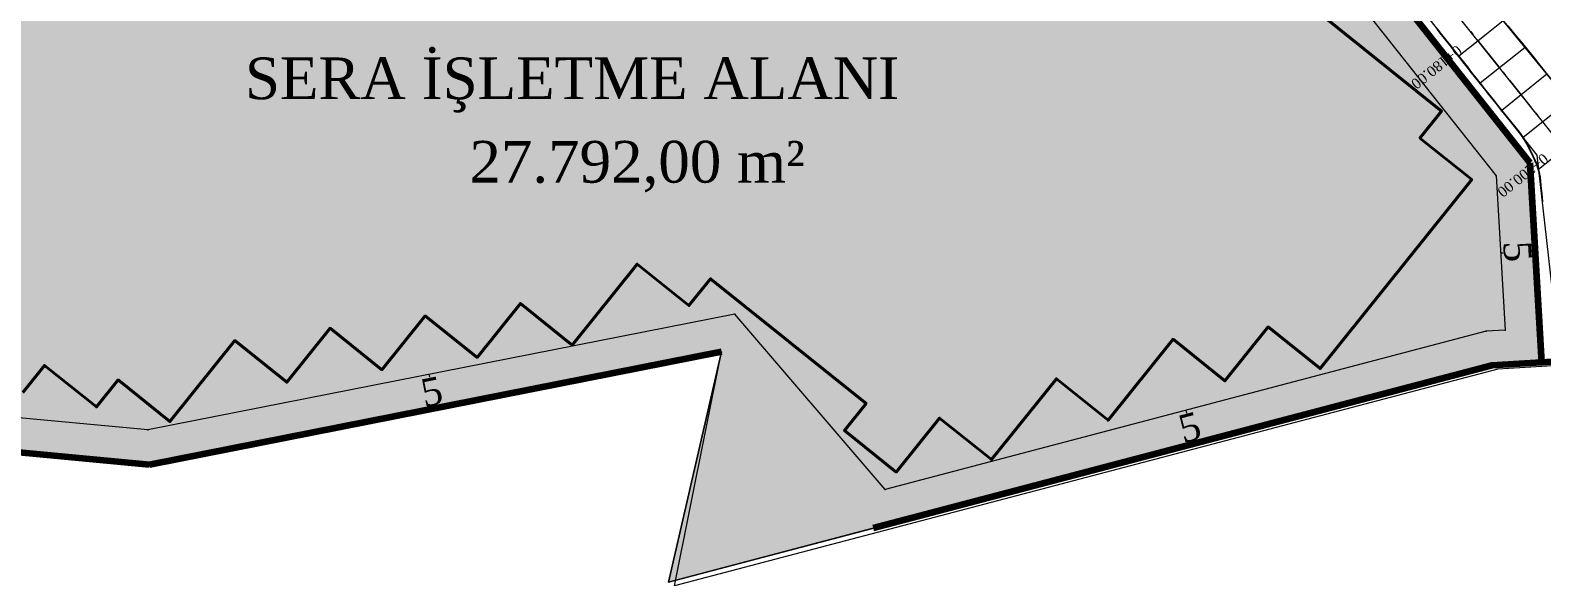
# Model space of a CAD drawing. Header units: metres. Extents: x 478603 to 489313, y 4282657 to 4289463.
# Drawn here: x 479833.4 to 480051.8, y 4286368 to 4286448.2 of the extents above; entities that cross this region are included whole.
import ezdxf

# ---------------------------------------------------------------- set-up
doc = ezdxf.new("R2010")
doc.units = ezdxf.units.M
for name, color, linetype, lineweight in [('ADAKENARI', 18, 'Continuous', 0), ('DEGER', 18, 'Continuous', 20), ('EKS_6', 5, 'Continuous', 0), ('EKSENLER', 3, 'Continuous', 0), ('EYLUL_REV', 8, 'Continuous', 0), ('HAT_ENERJI_NAKIL_HAT', 18, 'Continuous', 0), ('HDA_6', 30, 'Continuous', 0), ('HDO_6', 30, 'Continuous', 0), ('KALDIRIM', 11, 'Continuous', 0), ('KYA_6', 1, 'Continuous', 20), ('KYO_6', 1, 'Continuous', 20), ('PARSEL_ALAN', 254, 'Continuous', 0), ('PARSEL_SERA_ALAN', 9, 'Continuous', 40), ('PL_ALİNMAN', 1, 'Continuous', 0), ('PL_ENKESIT', 1, 'Continuous', 0), ('PL_KM', 4, 'Continuous', 0), ('PL_KMYAZI', 30, 'Continuous', 0), ('ROL_CEPHE', 1, 'Continuous', 0), ('SEV_KYA_HDA', 3, 'Continuous', 0), ('SEV_KYO_HDO', 3, 'Continuous', 0), ('SNR_PLANONAMAA', 233, 'Continuous', 0), ('SNR_YAPIYAK', 18, 'Continuous', 0), ('YKA_6', 33, 'Continuous', 0), ('YKO_6', 33, 'Continuous', 0)]:
    doc.layers.add(name, color=color, linetype=linetype, lineweight=lineweight)
doc.styles.get("Standard").update_dxf_attribs({"font": 'times.ttf'})

msp = doc.modelspace()

# ---------------------------------------------------------------- hatches: boundary and pattern name
at = {"layer": 'PARSEL_ALAN'}
msp.add_hatch(color=256, dxfattribs=at).paths.add_polyline_path([(479915.44, 4286599.4), (480050.11, 4286429.07), (480051.79, 4286400.22), (480044.61, 4286399.78), (479955.21, 4286376.27), (479925.65, 4286368.49), (479933.32, 4286401.75), (479850.67, 4286385.45), (479782.45, 4286391.85), (479751.2, 4286394.78)])
at = {"layer": 'PARSEL_SERA_ALAN'}
msp.add_hatch(color=256, dxfattribs=at).paths.add_polyline_path([(479927.63, 4286575.92), (479924.5, 4286572.02), (479939.47, 4286560), (479936.34, 4286556.1), (479951.31, 4286544.09), (479948.18, 4286540.19), (479963.16, 4286528.17), (479960.03, 4286524.27), (479982.49, 4286506.24), (479979.36, 4286502.34), (479994.33, 4286490.32), (479991.2, 4286486.42), (480006.17, 4286474.4), (480003.04, 4286470.51), (480018.02, 4286458.49), (480014.89, 4286454.59), (480037.35, 4286436.56), (480034.22, 4286432.66), (480041.7, 4286426.65), (480019.8, 4286399.36), (480012.31, 4286405.37), (480006.05, 4286397.57), (479998.56, 4286403.58), (479989.17, 4286391.88), (479981.69, 4286397.89), (479972.3, 4286386.19), (479964.81, 4286392.2), (479958.55, 4286384.4), (479951.06, 4286390.41), (479954.19, 4286394.31), (479931.73, 4286412.34), (479928.6, 4286408.44), (479921.12, 4286414.45), (479911.73, 4286402.75), (479904.24, 4286408.76), (479897.98, 4286400.96), (479890.5, 4286406.97), (479884.24, 4286399.17), (479876.75, 4286405.18), (479870.49, 4286397.38), (479863, 4286403.39), (479853.61, 4286391.69), (479846.13, 4286397.7), (479843, 4286393.8), (479835.51, 4286399.81), (479832.38, 4286395.91), (479824.89, 4286401.92), (479818.63, 4286394.12), (479811.15, 4286400.13), (479808.02, 4286396.23), (479800.53, 4286402.24), (479797.4, 4286398.34), (479789.92, 4286404.35), (479786.79, 4286400.45), (479779.3, 4286406.46), (479773.04, 4286398.66), (479765.55, 4286404.67), (479912.65, 4286587.94)])

# ---------------------------------------------------------------- linework, layer by layer
at = {"layer": 'ADAKENARI', "lineweight": 200}
for p, q in [((479923.54, 4286589.16), (480050.11, 4286429.07)), ((480050.11, 4286429.07), (480051.79, 4286400.22))]:
    msp.add_line(p, q, dxfattribs=at)
at = {"layer": 'ADAKENARI', "lineweight": 100}
for p, q in [((480097.21, 4286403.01), (480051.79, 4286400.22)), ((479933.32, 4286401.75), (479850.67, 4286385.45)), ((480051.79, 4286400.22), (480044.61, 4286399.78)), ((480044.61, 4286399.78), (479955.21, 4286376.27)), ((479850.67, 4286385.45), (479782.45, 4286391.85))]:
    msp.add_line(p, q, dxfattribs=at)
at = {"layer": 'EKS_6'}
for p in [(480042.61, 4286446.72, 960.5), (480045.73, 4286442.81, 960.68), (480048.85, 4286438.9, 960.86)]:
    msp.add_point(p, dxfattribs=at)
at = {"layer": 'EKSENLER'}
msp.add_line((480077.11, 4286403.45), (479948.98, 4286564.14, 954.31), dxfattribs=at)
at = {"layer": 'EYLUL_REV'}
msp.add_polyline3d([(479564.89, 4286479.96, 0), (479614.14, 4286439.89, 0), (479635.01, 4286423.25, 0), (479642.07, 4286416.52, 0), (479658.6, 4286422.35, 0), (479718.49, 4286397.85, 0), (479850.67, 4286385.45, 0), (479933.32, 4286401.75, 0), (479925.65, 4286368.49, 0), (480044.61, 4286399.78, 0), (480171.82, 4286407.59, 0), (480219.59, 4286427.51, 0)], dxfattribs=at)
at = {"layer": 'HAT_ENERJI_NAKIL_HAT'}
msp.add_line((479898.11, 4286631.05), (480111.54, 4286369.65), dxfattribs=at)
at = {"layer": 'HDA_6'}
msp.add_polyline3d([(480036.72, 4286448.41, 960.27), (480037.34, 4286447.63, 960.31), (480037.96, 4286446.84, 960.34), (480038.58, 4286446.06, 960.38), (480039.2, 4286445.27, 960.41), (480039.82, 4286444.49, 960.45), (480040.44, 4286443.7, 960.49), (480041.06, 4286442.92, 960.52), (480041.68, 4286442.13, 960.56), (480042.3, 4286441.35, 960.6), (480042.92, 4286440.57, 960.63), (480043.54, 4286439.78, 960.67), (480044.16, 4286438.99, 960.71), (480044.78, 4286438.21, 960.74), (480045.4, 4286437.42, 960.78), (480046.02, 4286436.64, 960.81), (480046.65, 4286435.87, 960.85), (480047.29, 4286435.1, 960.89), (480047.92, 4286434.32, 960.92), (480048.54, 4286433.53, 960.96), (480049.12, 4286432.72, 961), (480049.64, 4286431.86, 961.03), (480050.12, 4286430.96, 961.07), (480050.58, 4286430.05, 961.1), (480051, 4286429.11, 961.14), (480051.35, 4286428.1, 961.18), (480051.56, 4286426.99, 961.21), (480051.69, 4286425.82, 961.25), (480051.8, 4286424.62, 961.28), (480051.9, 4286423.42, 961.32)], dxfattribs=at)
for p in [(480039.82, 4286444.49, 960.45), (480042.92, 4286440.57, 960.63), (480046.02, 4286436.64, 960.81), (480049.12, 4286432.72, 961), (480051.35, 4286428.1, 961.18)]:
    msp.add_point(p, dxfattribs=at)
at = {"layer": 'HDO_6'}
msp.add_polyline3d([(480046.89, 4286448.85, 960.49), (480047.52, 4286448.07, 960.52), (480048.15, 4286447.3, 960.56), (480048.79, 4286446.52, 960.6), (480049.42, 4286445.75, 960.63), (480050.05, 4286444.97, 960.67), (480050.68, 4286444.2, 960.71), (480051.31, 4286443.42, 960.74), (480051.95, 4286442.65, 960.78)], dxfattribs=at)
msp.add_point((480049.42, 4286445.75, 960.63), dxfattribs=at)
at = {"layer": 'KALDIRIM'}
for p, q in [((479924.71, 4286590.09), (480051.13, 4286430.2)), ((480060.13, 4286432.62), (479954.84, 4286561.57)), ((480051.13, 4286430.2), (480053.35, 4286410.22))]:
    msp.add_line(p, q, dxfattribs=at)
at = {"layer": 'KYA_6'}
msp.add_polyline3d([(480036.67, 4286448.37, 960.84), (480037.29, 4286447.59, 960.88), (480037.91, 4286446.8, 960.92), (480038.53, 4286446.02, 960.97), (480039.15, 4286445.23, 961.01), (480039.77, 4286444.45, 961.05), (480040.39, 4286443.67, 961.08), (480041.01, 4286442.88, 961.11), (480041.63, 4286442.1, 961.14), (480042.26, 4286441.31, 961.17), (480042.88, 4286440.53, 961.2), (480043.5, 4286439.75, 961.21), (480044.12, 4286438.96, 961.23), (480044.74, 4286438.18, 961.25), (480045.36, 4286437.39, 961.27), (480045.98, 4286436.61, 961.28), (480046.62, 4286435.84, 961.33), (480047.25, 4286435.07, 961.38), (480047.88, 4286434.29, 961.43), (480048.5, 4286433.5, 961.47), (480049.08, 4286432.69, 961.52), (480049.6, 4286431.82, 961.56), (480050.08, 4286430.93, 961.6), (480050.54, 4286430.01, 961.64), (480050.96, 4286429.07, 961.68), (480051.31, 4286428.07, 961.72), (480051.52, 4286426.96, 961.74), (480051.65, 4286425.79, 961.75), (480051.76, 4286424.59, 961.77), (480051.86, 4286423.39, 961.79)], dxfattribs=at)
for p in [(480039.77, 4286444.45, 961.05), (480042.88, 4286440.53, 961.2), (480045.98, 4286436.61, 961.28), (480049.08, 4286432.69, 961.52), (480051.31, 4286428.07, 961.72)]:
    msp.add_point(p, dxfattribs=at)
at = {"layer": 'KYO_6'}
msp.add_polyline3d([(480046.92, 4286448.87, 960.96), (480047.56, 4286448.1, 961), (480048.19, 4286447.33, 961.04), (480048.82, 4286446.55, 961.08), (480049.46, 4286445.78, 961.12), (480050.09, 4286445, 961.16), (480050.72, 4286444.23, 961.2), (480051.35, 4286443.45, 961.24), (480051.99, 4286442.68, 961.29)], dxfattribs=at)
msp.add_point((480049.46, 4286445.78, 961.12), dxfattribs=at)
at = {"layer": 'PARSEL_ALAN'}
for points in [[(479915.44, 4286599.4, 952.78), (480050.11, 4286429.07, 961.67), (480051.79, 4286400.22, 962.18), (480044.61, 4286399.78, 961.98), (479955.21, 4286376.27, 959.82), (479925.65, 4286368.49, 959.32), (479933.32, 4286401.75, 958.76), (479850.67, 4286385.45, 956.3), (479782.45, 4286391.85, 953.32), (479751.2, 4286394.78, 951.92), (479915.44, 4286599.4, 952.78)], [(479915.44, 4286599.4, 0), (480050.11, 4286429.07, 0), (480051.79, 4286400.22, 0), (480044.61, 4286399.78, 0), (479955.21, 4286376.27, 0), (479925.65, 4286368.49, 0), (479933.32, 4286401.75, 0), (479850.67, 4286385.45, 0), (479782.45, 4286391.85, 0), (479751.2, 4286394.78, 0), (479915.44, 4286599.4, 0)]]:
    msp.add_polyline3d(points, close=True, dxfattribs=at)
at = {"layer": 'PARSEL_SERA_ALAN'}
msp.add_polyline3d([(480014.89, 4286454.59, 0), (480037.35, 4286436.56, 0), (480034.22, 4286432.66, 0), (480041.7, 4286426.65, 0), (480019.8, 4286399.36, 0), (480012.31, 4286405.37, 0), (480006.05, 4286397.57, 0), (479998.56, 4286403.58, 0), (479989.17, 4286391.88, 0), (479981.69, 4286397.89, 0), (479972.3, 4286386.19, 0), (479964.81, 4286392.2, 0), (479958.55, 4286384.4, 0), (479951.06, 4286390.41, 0), (479954.19, 4286394.31, 0), (479931.73, 4286412.34, 0), (479928.6, 4286408.44, 0), (479921.12, 4286414.45, 0), (479911.73, 4286402.75, 0), (479904.24, 4286408.76, 0), (479897.98, 4286400.96, 0), (479890.5, 4286406.97, 0), (479884.24, 4286399.17, 0), (479876.75, 4286405.18, 0), (479870.49, 4286397.38, 0), (479863, 4286403.39, 0), (479853.61, 4286391.69, 0), (479846.13, 4286397.7, 0), (479843, 4286393.8, 0), (479835.51, 4286399.81, 0), (479832.38, 4286395.91, 0)], dxfattribs=at)
msp.add_polyline3d([(480014.89, 4286454.59, 0), (480037.35, 4286436.56, 0), (480034.22, 4286432.66, 0), (480041.7, 4286426.65, 0), (480019.8, 4286399.36, 0), (480012.31, 4286405.37, 0), (480006.05, 4286397.57, 0), (479998.56, 4286403.58, 0), (479989.17, 4286391.88, 0), (479981.69, 4286397.89, 0), (479972.3, 4286386.19, 0), (479964.81, 4286392.2, 0), (479958.55, 4286384.4, 0), (479951.06, 4286390.41, 0), (479954.19, 4286394.31, 0), (479931.73, 4286412.34, 0), (479928.6, 4286408.44, 0), (479921.12, 4286414.45, 0), (479911.73, 4286402.75, 0), (479904.24, 4286408.76, 0), (479897.98, 4286400.96, 0), (479890.5, 4286406.97, 0), (479884.24, 4286399.17, 0), (479876.75, 4286405.18, 0), (479870.49, 4286397.38, 0), (479863, 4286403.39, 0), (479853.61, 4286391.69, 0), (479846.13, 4286397.7, 0), (479843, 4286393.8, 0), (479835.51, 4286399.81, 0), (479832.38, 4286395.91, 0)], dxfattribs=at)
at = {"layer": 'PL_ALİNMAN'}
for p, q in [((480041.56, 4286448.03), (480041.87, 4286447.64)), ((480042.5, 4286446.86), (480045.62, 4286442.95)), ((480046.24, 4286442.17), (480046.55, 4286441.78)), ((480047.17, 4286441), (480050.29, 4286437.09)), ((480050.91, 4286436.31), (480051.23, 4286435.92))]:
    msp.add_line(p, q, dxfattribs=at)
at = {"layer": 'PL_ENKESIT'}
for points in [[(480046.29, 4286449.65, 960.92), (480046.26, 4286449.62, 960.45), (480046.25, 4286449.61, 960.5), (480042.61, 4286446.72, 960.5), (480039.83, 4286444.49, 960.5), (480039.82, 4286444.49, 960.45), (480039.77, 4286444.45, 961.05)], [(480049.46, 4286445.78, 961.12), (480049.42, 4286445.75, 960.63), (480049.41, 4286445.74, 960.68), (480045.73, 4286442.81, 960.68), (480042.93, 4286440.57, 960.68), (480042.92, 4286440.57, 960.63), (480042.88, 4286440.53, 961.2)], [(480052.62, 4286441.91, 961.33), (480052.58, 4286441.87, 960.81), (480052.57, 4286441.87, 960.86), (480048.85, 4286438.9, 960.86), (480046.03, 4286436.65, 960.86), (480046.02, 4286436.64, 960.81), (480045.98, 4286436.61, 961.28)], [(480055.78, 4286438.03, 961.48), (480055.74, 4286438, 961), (480055.73, 4286437.99, 961.05), (480051.97, 4286434.99, 961.05), (480049.13, 4286432.73, 961.05), (480049.12, 4286432.72, 961), (480049.08, 4286432.69, 961.52)], [(480058.94, 4286434.16, 961.68), (480058.9, 4286434.13, 961.18), (480058.9, 4286434.12, 961.23), (480055.08, 4286431.08, 961.23), (480051.36, 4286428.11, 961.23), (480051.35, 4286428.1, 961.18), (480051.31, 4286428.07, 961.72)]]:
    msp.add_polyline3d(points, dxfattribs=at)
at = {"layer": 'PL_KM'}
msp.add_line((480041.44, 4286445.78), (480043.79, 4286447.65), dxfattribs=at)
at = {"layer": 'ROL_CEPHE'}
for p, q in [((480045.86, 4286416.06), (480046.26, 4286416.08)), ((480050.85, 4286416.35), (480050.45, 4286416.33)), ((479891.03, 4286398.5), (479891.1, 4286398.11)), ((479891.99, 4286393.6), (479891.92, 4286393.99)), ((480000.39, 4286393.32), (480000.49, 4286392.93)), ((480001.66, 4286388.48), (480001.56, 4286388.87))]:
    msp.add_line(p, q, dxfattribs=at)
at = {"layer": 'SEV_KYA_HDA'}
for p, q in [((480037.29, 4286447.59, 960.88), (480037.34, 4286447.63, 960.31)), ((480038.53, 4286446.02, 960.97), (480038.56, 4286446.04, 960.67)), ((480039.77, 4286444.45, 961.05), (480039.82, 4286444.49, 960.45)), ((480041.01, 4286442.88, 961.11), (480041.04, 4286442.9, 960.82)), ((480042.26, 4286441.31, 961.17), (480042.3, 4286441.35, 960.6)), ((480043.5, 4286439.75, 961.21), (480043.52, 4286439.76, 960.94)), ((480044.74, 4286438.18, 961.25), (480044.78, 4286438.21, 960.74)), ((480045.98, 4286436.61, 961.28), (480046, 4286436.63, 961.05)), ((480047.25, 4286435.07, 961.38), (480047.29, 4286435.1, 960.89)), ((480048.5, 4286433.5, 961.47), (480048.52, 4286433.52, 961.22)), ((480049.6, 4286431.82, 961.56), (480049.64, 4286431.86, 961.03)), ((480050.54, 4286430.01, 961.64), (480050.56, 4286430.03, 961.37)), ((480051.31, 4286428.07, 961.72), (480051.35, 4286428.1, 961.18)), ((480051.65, 4286425.79, 961.75), (480051.67, 4286425.8, 961.5))]:
    msp.add_line(p, q, dxfattribs=at)
at = {"layer": 'SEV_KYO_HDO'}
for p, q in [((480047.56, 4286448.1, 961), (480047.54, 4286448.09, 960.76)), ((480048.82, 4286446.55, 961.08), (480048.79, 4286446.52, 960.6)), ((480050.09, 4286445, 961.16), (480050.07, 4286444.99, 960.92)), ((480051.35, 4286443.45, 961.24), (480051.31, 4286443.42, 960.74))]:
    msp.add_line(p, q, dxfattribs=at)
at = {"layer": 'SNR_PLANONAMAA'}
for p, q in [((480172.67, 4286407.06, 942.48), (480045.46, 4286399.26, 942.48)), ((479933.32, 4286401.75, 942.48), (479850.67, 4286385.45, 942.48)), ((479926.51, 4286367.97, 942.48), (479933.32, 4286401.75, 942.48)), ((480045.46, 4286399.26, 942.48), (479926.51, 4286367.97, 942.48)), ((479850.67, 4286385.45, 942.48), (479719.34, 4286397.32, 942.48))]:
    msp.add_line(p, q, dxfattribs=at)
at = {"layer": 'SNR_YAPIYAK'}
for p, q in [((479915.41, 4286591.37, 952.78), (480045.21, 4286427.21, 952.78)), ((480045.21, 4286427.21, 952.78), (480046.51, 4286404.91, 952.78)), ((479935.21, 4286407.22, 952.78), (479850.41, 4286390.49, 952.78)), ((479956.97, 4286381.9, 952.78), (479935.21, 4286407.22, 952.78)), ((480043.81, 4286404.74, 952.78), (479956.97, 4286381.9, 952.78)), ((480046.51, 4286404.91, 952.78), (480043.81, 4286404.74, 952.78)), ((479850.41, 4286390.49, 952.78), (479782.92, 4286396.82, 952.78))]:
    msp.add_line(p, q, dxfattribs=at)
for p in [(480045.21, 4286427.21, 961.67), (480045.21, 4286427.21, 961.67), (479935.21, 4286407.22, 958.76), (479935.21, 4286407.22, 958.76), (480043.81, 4286404.74, 961.98), (480043.81, 4286404.74, 961.98), (480046.51, 4286404.91, 962.18), (480046.51, 4286404.91, 962.18), (479850.41, 4286390.49, 956.3), (479850.41, 4286390.49, 956.3), (479956.97, 4286381.9, 959.82), (479956.97, 4286381.9, 959.82)]:
    msp.add_point(p, dxfattribs=at)
at = {"layer": 'YKA_6'}
msp.add_polyline3d([(480036.73, 4286448.42, 960.32), (480037.35, 4286447.63, 960.36), (480037.97, 4286446.85, 960.39), (480038.59, 4286446.06, 960.43), (480039.21, 4286445.28, 960.46), (480039.83, 4286444.49, 960.5), (480040.45, 4286443.71, 960.54), (480041.07, 4286442.93, 960.57), (480041.69, 4286442.14, 960.61), (480042.31, 4286441.36, 960.65), (480042.93, 4286440.57, 960.68), (480043.55, 4286439.79, 960.72), (480044.17, 4286439, 960.76), (480044.78, 4286438.21, 960.79), (480045.4, 4286437.43, 960.83), (480046.03, 4286436.65, 960.86), (480046.66, 4286435.87, 960.9), (480047.3, 4286435.1, 960.94), (480047.93, 4286434.33, 960.97), (480048.55, 4286433.54, 961.01), (480049.13, 4286432.73, 961.05), (480049.65, 4286431.86, 961.08), (480050.13, 4286430.97, 961.12), (480050.59, 4286430.05, 961.15), (480051.01, 4286429.11, 961.19), (480051.36, 4286428.11, 961.23), (480051.57, 4286427, 961.26), (480051.7, 4286425.82, 961.3), (480051.81, 4286424.63, 961.33), (480051.91, 4286423.43, 961.37)], dxfattribs=at)
for p in [(480039.83, 4286444.49, 960.5), (480042.93, 4286440.57, 960.68), (480046.03, 4286436.65, 960.86), (480049.13, 4286432.73, 961.05), (480051.36, 4286428.11, 961.23)]:
    msp.add_point(p, dxfattribs=at)
at = {"layer": 'YKO_6'}
msp.add_polyline3d([(480046.88, 4286448.84, 960.54), (480047.51, 4286448.06, 960.57), (480048.14, 4286447.29, 960.61), (480048.78, 4286446.52, 960.65), (480049.41, 4286445.74, 960.68), (480050.04, 4286444.97, 960.72), (480050.67, 4286444.19, 960.76), (480051.31, 4286443.42, 960.79), (480051.94, 4286442.64, 960.83)], dxfattribs=at)
msp.add_point((480049.41, 4286445.74, 960.68), dxfattribs=at)

# ---------------------------------------------------------------- texts
at = {"layer": 'DEGER', "lineweight": 13}
for s, p in [('SERA İŞLETME ALANI', (479864.45, 4286438.28)), ('27.792,00 m²', (479896.88, 4286426.22))]:
    msp.add_text(s, height=6.0244, dxfattribs=at).set_placement(p)
at = {"layer": 'PL_KMYAZI'}
for s, p in [('0+180.00', (480039.53, 4286446.17)), ('0+200.00', (480052, 4286430.54))]:
    msp.add_text(s, height=1.5, rotation=218.5693, dxfattribs=at).set_placement(p)
at = {"layer": 'ROL_CEPHE'}
for rotation, p in [(273.3414, (480046.26, 4286417.67)), (371.1581, (479890.34, 4286393.78)), (374.7369, (480000, 4286388.56))]:
    msp.add_text('5', height=4, rotation=rotation, dxfattribs=at).set_placement(p)

doc.saveas('drawing.dxf')
